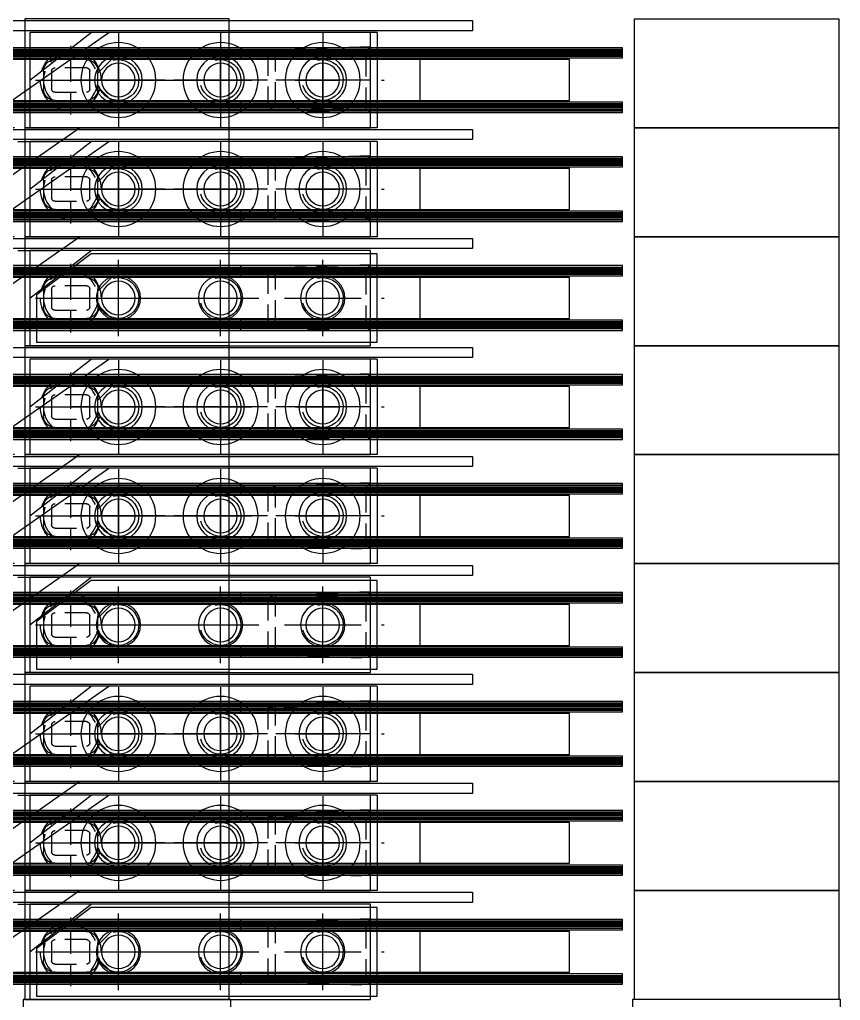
# Model space of a CAD drawing. Header units: millimetres. Extents: x 282 to 14566, y -4134 to 5341.
# Drawn here: x 3702.7 to 3823.2, y 986 to 1130 of the extents above; entities that cross this region are included whole.
import ezdxf

# ---------------------------------------------------------------- set-up
doc = ezdxf.new("R2010")
doc.units = ezdxf.units.MM
for name, pattern in [('CENTER', [50.8, 31.75, -6.35, 6.35, -6.35]), ('HIDDEN', [9.525, 6.35, -3.175]), ('HIDDEN2', [4.7625, 3.175, -1.5875])]:
    doc.linetypes.add(name, pattern=pattern)
doc.layers.add('CENTER', color=1, linetype='CENTER')
doc.layers.add('THIN', color=3, linetype='Continuous')

# ---------------------------------------------------------------- blocks, each defined once
blk = doc.blocks.new('A$C6A33477B')
at = {"color": 6}
for p, q in [((-8, 7), (31.42, 7)), ((-8, 7), (-8, -7)), ((54.27, -9), (31.42, 7)), ((-8, -7), (35.73, -7)), ((58.58, -23), (35.73, -7)), ((54.27, -9), (98, -9)), ((98, -9), (98, -23)), ((58.58, -23), (98, -23))]:
    blk.add_line(p, q, dxfattribs=at)
at = {"color": 1, "linetype": 'CENTER', "ltscale": 2}
for p, q in [((0, 6.88), (0, -6.88)), ((15, 6.88), (15, -6.88)), ((30, 6.88), (30, -6.88)), ((-6.88, 0), (6.88, 0)), ((8.12, 0), (21.88, 0)), ((23.12, 0), (36.88, 0)), ((60, -9.12), (60, -22.88)), ((75, -9.12), (75, -22.88)), ((90, -9.12), (90, -22.88)), ((53.12, -16), (66.88, -16)), ((68.12, -16), (81.88, -16)), ((83.12, -16), (96.88, -16))]:
    blk.add_line(p, q, dxfattribs=at)
at = {"color": 2, "linetype": 'HIDDEN'}
for p, q in [((35.73, -7), (51.42, -7)), ((54.27, -9), (38.58, -9))]:
    blk.add_line(p, q, dxfattribs=at)
at = {"color": 6}
for centre, radius in [((0, 0), 5.5), ((15, 0), 5.5), ((30, 0), 5.5), ((0, 0), 3.5), ((15, 0), 3.5), ((30, 0), 3.5), ((60, -16), 5.5), ((75, -16), 5.5), ((90, -16), 5.5), ((60, -16), 3.5), ((75, -16), 3.5), ((90, -16), 3.5)]:
    blk.add_circle(centre, radius, dxfattribs=at)
blk = doc.blocks.new('A$C406C0A8B')
at = {"color": 1}
for p, q in [((-12, 6.5), (38, 6.5)), ((-12, -0.48), (-12, 6.5)), ((38, 6.5), (38, -6.5)), ((-4.02, -6.5), (-12, -0.48)), ((38, -6.5), (-4.02, -6.5))]:
    blk.add_line(p, q, dxfattribs=at)
at = {"color": 1, "linetype": 'CENTER', "ltscale": 3}
for p, q in [((0, 5.62), (0, -5.62)), ((15, 5.62), (15, -5.62)), ((30, 5.62), (30, -5.62)), ((-5.62, 0), (5.62, 0)), ((9.38, 0), (20.62, 0)), ((24.38, 0), (35.62, 0))]:
    blk.add_line(p, q, dxfattribs=at)
at = {"color": 1}
for centre in [(0, 0), (15, 0), (30, 0)]:
    blk.add_circle(centre, 3.25, dxfattribs=at)
blk = doc.blocks.new('A$C429828F3')
at = {"color": 250}
for points in [[(-181.75, 208), (-151.75, 208), (-151.75, 224), (-181.75, 224), (-181.75, 208)], [(-62.25, 208), (-92.25, 208), (-92.25, 224), (-62.25, 224), (-62.25, 208)], [(-181.75, 192), (-151.75, 192), (-151.75, 208), (-181.75, 208), (-181.75, 192)], [(-62.25, 192), (-92.25, 192), (-92.25, 208), (-62.25, 208), (-62.25, 192)], [(-181.75, 176), (-151.75, 176), (-151.75, 192), (-181.75, 192), (-181.75, 176)], [(-62.25, 176), (-92.25, 176), (-92.25, 192), (-62.25, 192), (-62.25, 176)], [(-181.75, 160), (-151.75, 160), (-151.75, 176), (-181.75, 176), (-181.75, 160)], [(-62.25, 160), (-92.25, 160), (-92.25, 176), (-62.25, 176), (-62.25, 160)], [(-181.75, 144), (-151.75, 144), (-151.75, 160), (-181.75, 160), (-181.75, 144)], [(-62.25, 144), (-92.25, 144), (-92.25, 160), (-62.25, 160), (-62.25, 144)], [(-181.75, 128), (-151.75, 128), (-151.75, 144), (-181.75, 144), (-181.75, 128)], [(-62.25, 128), (-92.25, 128), (-92.25, 144), (-62.25, 144), (-62.25, 128)], [(-181.75, 112), (-151.75, 112), (-151.75, 128), (-181.75, 128), (-181.75, 112)], [(-62.25, 112), (-92.25, 112), (-92.25, 128), (-62.25, 128), (-62.25, 112)], [(-181.75, 96), (-151.75, 96), (-151.75, 112), (-181.75, 112), (-181.75, 96)], [(-62.25, 96), (-92.25, 96), (-92.25, 112), (-62.25, 112), (-62.25, 96)], [(-181.75, 80), (-151.75, 80), (-151.75, 96), (-181.75, 96), (-181.75, 80)], [(-62.25, 80), (-92.25, 80), (-92.25, 96), (-62.25, 96), (-62.25, 80)]]:
    blk.add_lwpolyline(points, dxfattribs=at)
blk.add_lwpolyline([(-182, 80), (-151.5, 80), (-151.5, 35, 0.414214), (-146.5, 30), (-97.5, 30, 0.414214), (-92.5, 35), (-92.5, 80), (-62, 80), (-62, 15, -0.414214), (-77, 0), (-167, 0, -0.414214), (-182, 15)], format="xyb", close=True, dxfattribs=at)
blk = doc.blocks.new('A$C45CF31D8')
at = {"color": 250}
for p, q in [((15, 191.75), (-119, 191.75)), ((-119, 191.75), (-119, 190.25)), ((-119, 190.25), (15, 190.25)), ((-104, 176), (-104, 190)), ((-104, 190), (-54, 190)), ((-54, 183), (-63, 190)), ((-54, 190), (-54, 176)), ((-141, 187.5, 0), (-141, 187.75, 0)), ((-141, 187.75, 0), (37, 187.75, 0)), ((-141, 187.25, 0), (-141, 187.5, 0)), ((-141, 187.5, 0), (37, 187.5, 0)), ((37, 187.5, 0), (-141, 187.5, 0)), ((37, 187.25, 0), (-141, 187.25, 0)), ((-141, 187, 0), (-141, 187.25, 0)), ((-141, 187.25, 0), (37, 187.25, 0)), ((-141, 186.75, 0), (-141, 187, 0)), ((-141, 187, 0), (37, 187, 0)), ((37, 187, 0), (-141, 187, 0)), ((-141, 186.5, 0), (-141, 186.75, 0)), ((-141, 186.75, 0), (37, 186.75, 0)), ((37, 186.75, 0), (-141, 186.75, 0)), ((-141, 186.25, 0), (-141, 186.5, 0)), ((-141, 186.5, 0), (37, 186.5, 0)), ((37, 186.5, 0), (-141, 186.5, 0)), ((37, 186.25, 0), (-141, 186.25, 0)), ((-111.25, 186), (-111.25, 180)), ((-141, 179.5, 0), (-141, 179.75, 0)), ((-141, 179.75, 0), (37, 179.75, 0)), ((-141, 179.25, 0), (-141, 179.5, 0)), ((-141, 179.5, 0), (37, 179.5, 0)), ((37, 179.5, 0), (-141, 179.5, 0)), ((37, 179.25, 0), (-141, 179.25, 0)), ((-141, 179, 0), (-141, 179.25, 0)), ((-141, 179.25, 0), (37, 179.25, 0)), ((-141, 178.75, 0), (-141, 179, 0)), ((-141, 179, 0), (37, 179, 0)), ((37, 179, 0), (-141, 179, 0)), ((37, 178.75, 0), (-141, 178.75, 0)), ((-141, 178.5, 0), (-141, 178.75, 0)), ((-141, 178.75, 0), (37, 178.75, 0)), ((-141, 178.25, 0), (-141, 178.5, 0)), ((-141, 178.5, 0), (37, 178.5, 0)), ((37, 178.5, 0), (-141, 178.5, 0)), ((37, 178.25, 0), (-141, 178.25, 0)), ((15, 175.75), (-119, 175.75)), ((-119, 175.75), (-119, 174.25)), ((-54, 176), (-104, 176)), ((-119, 174.25), (15, 174.25)), ((-104, 160), (-104, 174)), ((-104, 174), (-54, 174)), ((-54, 167), (-63, 174)), ((-54, 174), (-54, 160)), ((-141, 171.5, 0), (-141, 171.75, 0)), ((-141, 171.75, 0), (37, 171.75, 0)), ((-141, 171.25, 0), (-141, 171.5, 0)), ((-141, 171.5, 0), (37, 171.5, 0)), ((37, 171.5, 0), (-141, 171.5, 0)), ((37, 171.25, 0), (-141, 171.25, 0)), ((-141, 171, 0), (-141, 171.25, 0)), ((-141, 171.25, 0), (37, 171.25, 0)), ((-141, 170.75, 0), (-141, 171, 0)), ((-141, 171, 0), (37, 171, 0)), ((37, 171, 0), (-141, 171, 0)), ((-141, 170.5, 0), (-141, 170.75, 0)), ((-141, 170.75, 0), (37, 170.75, 0)), ((37, 170.75, 0), (-141, 170.75, 0)), ((-141, 170.25, 0), (-141, 170.5, 0)), ((-141, 170.5, 0), (37, 170.5, 0)), ((37, 170.5, 0), (-141, 170.5, 0)), ((37, 170.25, 0), (-141, 170.25, 0)), ((-111.25, 170), (-111.25, 164)), ((-141, 163.5, 0), (-141, 163.75, 0)), ((-141, 163.75, 0), (37, 163.75, 0)), ((-141, 163.25, 0), (-141, 163.5, 0)), ((-141, 163.5, 0), (37, 163.5, 0)), ((37, 163.5, 0), (-141, 163.5, 0)), ((37, 163.25, 0), (-141, 163.25, 0)), ((-141, 163, 0), (-141, 163.25, 0)), ((-141, 163.25, 0), (37, 163.25, 0)), ((-141, 162.75, 0), (-141, 163, 0)), ((-141, 163, 0), (37, 163, 0)), ((37, 163, 0), (-141, 163, 0)), ((37, 162.75, 0), (-141, 162.75, 0)), ((-141, 162.5, 0), (-141, 162.75, 0)), ((-141, 162.75, 0), (37, 162.75, 0)), ((-141, 162.25, 0), (-141, 162.5, 0)), ((-141, 162.5, 0), (37, 162.5, 0)), ((37, 162.5, 0), (-141, 162.5, 0)), ((37, 162.25, 0), (-141, 162.25, 0)), ((-54, 160), (-104, 160)), ((15, 159.75), (-119, 159.75)), ((-119, 159.75), (-119, 158.25)), ((-119, 158.25), (15, 158.25)), ((-104, 144), (-104, 158)), ((-104, 158), (-54, 158)), ((-54, 151), (-63, 158)), ((-54, 158), (-54, 144)), ((-141, 155.5, 0), (-141, 155.75, 0)), ((-141, 155.75, 0), (37, 155.75, 0)), ((-141, 155.25, 0), (-141, 155.5, 0)), ((-141, 155.5, 0), (37, 155.5, 0)), ((37, 155.5, 0), (-141, 155.5, 0)), ((37, 155.25, 0), (-141, 155.25, 0)), ((-141, 155, 0), (-141, 155.25, 0)), ((-141, 155.25, 0), (37, 155.25, 0)), ((-141, 154.75, 0), (-141, 155, 0)), ((-141, 155, 0), (37, 155, 0)), ((37, 155, 0), (-141, 155, 0)), ((-141, 154.5, 0), (-141, 154.75, 0)), ((-141, 154.75, 0), (37, 154.75, 0)), ((37, 154.75, 0), (-141, 154.75, 0)), ((-141, 154.25, 0), (-141, 154.5, 0)), ((-141, 154.5, 0), (37, 154.5, 0)), ((37, 154.5, 0), (-141, 154.5, 0)), ((37, 154.25, 0), (-141, 154.25, 0)), ((-111.25, 154), (-111.25, 148)), ((-141, 147.5, 0), (-141, 147.75, 0)), ((-141, 147.75, 0), (37, 147.75, 0)), ((-141, 147.25, 0), (-141, 147.5, 0)), ((-141, 147.5, 0), (37, 147.5, 0)), ((37, 147.5, 0), (-141, 147.5, 0)), ((37, 147.25, 0), (-141, 147.25, 0)), ((-141, 147, 0), (-141, 147.25, 0)), ((-141, 147.25, 0), (37, 147.25, 0)), ((-141, 146.75, 0), (-141, 147, 0)), ((-141, 147, 0), (37, 147, 0)), ((37, 147, 0), (-141, 147, 0)), ((37, 146.75, 0), (-141, 146.75, 0)), ((-141, 146.5, 0), (-141, 146.75, 0)), ((-141, 146.75, 0), (37, 146.75, 0)), ((-141, 146.25, 0), (-141, 146.5, 0)), ((-141, 146.5, 0), (37, 146.5, 0)), ((37, 146.5, 0), (-141, 146.5, 0)), ((37, 146.25, 0), (-141, 146.25, 0)), ((-54, 144), (-104, 144)), ((15, 143.75), (-119, 143.75)), ((-119, 143.75), (-119, 142.25)), ((-119, 142.25), (15, 142.25)), ((-104, 128), (-104, 142)), ((-104, 142), (-54, 142)), ((-54, 135), (-63, 142)), ((-54, 142), (-54, 128)), ((-141, 139.5, 0), (-141, 139.75, 0)), ((-141, 139.75, 0), (37, 139.75, 0)), ((-141, 139.25, 0), (-141, 139.5, 0)), ((-141, 139.5, 0), (37, 139.5, 0)), ((37, 139.5, 0), (-141, 139.5, 0)), ((37, 139.25, 0), (-141, 139.25, 0)), ((-141, 139, 0), (-141, 139.25, 0)), ((-141, 139.25, 0), (37, 139.25, 0)), ((-141, 138.75, 0), (-141, 139, 0)), ((-141, 139, 0), (37, 139, 0)), ((37, 139, 0), (-141, 139, 0)), ((-141, 138.5, 0), (-141, 138.75, 0)), ((-141, 138.75, 0), (37, 138.75, 0)), ((37, 138.75, 0), (-141, 138.75, 0)), ((-141, 138.25, 0), (-141, 138.5, 0)), ((-141, 138.5, 0), (37, 138.5, 0)), ((37, 138.5, 0), (-141, 138.5, 0)), ((37, 138.25, 0), (-141, 138.25, 0)), ((-111.25, 138), (-111.25, 132)), ((-141, 131.5, 0), (-141, 131.75, 0)), ((-141, 131.75, 0), (37, 131.75, 0)), ((-141, 131.25, 0), (-141, 131.5, 0)), ((-141, 131.5, 0), (37, 131.5, 0)), ((37, 131.5, 0), (-141, 131.5, 0)), ((37, 131.25, 0), (-141, 131.25, 0)), ((-141, 131, 0), (-141, 131.25, 0)), ((-141, 131.25, 0), (37, 131.25, 0)), ((-141, 130.75, 0), (-141, 131, 0)), ((-141, 131, 0), (37, 131, 0)), ((37, 131, 0), (-141, 131, 0)), ((37, 130.75, 0), (-141, 130.75, 0)), ((-141, 130.5, 0), (-141, 130.75, 0)), ((-141, 130.75, 0), (37, 130.75, 0)), ((-141, 130.25, 0), (-141, 130.5, 0)), ((-141, 130.5, 0), (37, 130.5, 0)), ((37, 130.5, 0), (-141, 130.5, 0)), ((37, 130.25, 0), (-141, 130.25, 0)), ((15, 127.75), (-119, 127.75)), ((-119, 127.75), (-119, 126.25)), ((-54, 128), (-104, 128)), ((-119, 126.25), (15, 126.25)), ((-104, 112), (-104, 126)), ((-104, 126), (-54, 126)), ((-54, 119), (-63, 126)), ((-54, 126), (-54, 112)), ((-141, 123.5, 0), (-141, 123.75, 0)), ((-141, 123.75, 0), (37, 123.75, 0)), ((-141, 123.25, 0), (-141, 123.5, 0)), ((-141, 123.5, 0), (37, 123.5, 0)), ((37, 123.5, 0), (-141, 123.5, 0)), ((37, 123.25, 0), (-141, 123.25, 0)), ((-141, 123, 0), (-141, 123.25, 0)), ((-141, 123.25, 0), (37, 123.25, 0)), ((-141, 122.75, 0), (-141, 123, 0)), ((-141, 123, 0), (37, 123, 0)), ((37, 123, 0), (-141, 123, 0)), ((-141, 122.5, 0), (-141, 122.75, 0)), ((-141, 122.75, 0), (37, 122.75, 0)), ((37, 122.75, 0), (-141, 122.75, 0)), ((-141, 122.25, 0), (-141, 122.5, 0)), ((-141, 122.5, 0), (37, 122.5, 0)), ((37, 122.5, 0), (-141, 122.5, 0)), ((37, 122.25, 0), (-141, 122.25, 0)), ((-111.25, 122), (-111.25, 116)), ((-141, 115.5, 0), (-141, 115.75, 0)), ((-141, 115.75, 0), (37, 115.75, 0)), ((-141, 115.25, 0), (-141, 115.5, 0)), ((-141, 115.5, 0), (37, 115.5, 0)), ((37, 115.5, 0), (-141, 115.5, 0)), ((37, 115.25, 0), (-141, 115.25, 0)), ((-141, 115, 0), (-141, 115.25, 0)), ((-141, 115.25, 0), (37, 115.25, 0)), ((-141, 114.75, 0), (-141, 115, 0)), ((-141, 115, 0), (37, 115, 0)), ((37, 115, 0), (-141, 115, 0)), ((37, 114.75, 0), (-141, 114.75, 0)), ((-141, 114.5, 0), (-141, 114.75, 0)), ((-141, 114.75, 0), (37, 114.75, 0)), ((-141, 114.25, 0), (-141, 114.5, 0)), ((-141, 114.5, 0), (37, 114.5, 0)), ((37, 114.5, 0), (-141, 114.5, 0)), ((37, 114.25, 0), (-141, 114.25, 0)), ((15, 111.75), (-119, 111.75)), ((-119, 111.75), (-119, 110.25)), ((-54, 112), (-104, 112)), ((-119, 110.25), (15, 110.25)), ((-104, 96), (-104, 110)), ((-104, 110), (-54, 110)), ((-54, 103), (-63, 110)), ((-54, 110), (-54, 96)), ((-141, 107.5, 0), (-141, 107.75, 0)), ((-141, 107.75, 0), (37, 107.75, 0)), ((-141, 107.25, 0), (-141, 107.5, 0)), ((-141, 107.5, 0), (37, 107.5, 0)), ((37, 107.5, 0), (-141, 107.5, 0)), ((37, 107.25, 0), (-141, 107.25, 0)), ((-141, 107, 0), (-141, 107.25, 0)), ((-141, 107.25, 0), (37, 107.25, 0)), ((-141, 106.75, 0), (-141, 107, 0)), ((-141, 107, 0), (37, 107, 0)), ((37, 107, 0), (-141, 107, 0)), ((-141, 106.5, 0), (-141, 106.75, 0)), ((-141, 106.75, 0), (37, 106.75, 0)), ((37, 106.75, 0), (-141, 106.75, 0)), ((-141, 106.25, 0), (-141, 106.5, 0)), ((-141, 106.5, 0), (37, 106.5, 0)), ((37, 106.5, 0), (-141, 106.5, 0)), ((37, 106.25, 0), (-141, 106.25, 0)), ((-111.25, 106), (-111.25, 100)), ((-141, 99.5, 0), (-141, 99.75, 0)), ((-141, 99.75, 0), (37, 99.75, 0)), ((-141, 99.25, 0), (-141, 99.5, 0)), ((-141, 99.5, 0), (37, 99.5, 0)), ((37, 99.5, 0), (-141, 99.5, 0)), ((37, 99.25, 0), (-141, 99.25, 0)), ((-141, 99, 0), (-141, 99.25, 0)), ((-141, 99.25, 0), (37, 99.25, 0)), ((-141, 98.75, 0), (-141, 99, 0)), ((-141, 99, 0), (37, 99, 0)), ((37, 99, 0), (-141, 99, 0)), ((37, 98.75, 0), (-141, 98.75, 0)), ((-141, 98.5, 0), (-141, 98.75, 0)), ((-141, 98.75, 0), (37, 98.75, 0)), ((-141, 98.25, 0), (-141, 98.5, 0)), ((-141, 98.5, 0), (37, 98.5, 0)), ((37, 98.5, 0), (-141, 98.5, 0)), ((37, 98.25, 0), (-141, 98.25, 0)), ((15, 95.75), (-119, 95.75)), ((-119, 95.75), (-119, 94.25)), ((-54, 96), (-104, 96)), ((-119, 94.25), (15, 94.25)), ((-104, 80), (-104, 94)), ((-104, 94), (-54, 94)), ((-54, 87), (-63, 94)), ((-54, 94), (-54, 80)), ((-141, 91.5, 0), (-141, 91.75, 0)), ((-141, 91.75, 0), (37, 91.75, 0)), ((-141, 91.25, 0), (-141, 91.5, 0)), ((-141, 91.5, 0), (37, 91.5, 0)), ((37, 91.5, 0), (-141, 91.5, 0)), ((37, 91.25, 0), (-141, 91.25, 0)), ((-141, 91, 0), (-141, 91.25, 0)), ((-141, 91.25, 0), (37, 91.25, 0)), ((-141, 90.75, 0), (-141, 91, 0)), ((-141, 91, 0), (37, 91, 0)), ((37, 91, 0), (-141, 91, 0)), ((-141, 90.5, 0), (-141, 90.75, 0)), ((-141, 90.75, 0), (37, 90.75, 0)), ((37, 90.75, 0), (-141, 90.75, 0)), ((-141, 90.25, 0), (-141, 90.5, 0)), ((-141, 90.5, 0), (37, 90.5, 0)), ((37, 90.5, 0), (-141, 90.5, 0)), ((37, 90.25, 0), (-141, 90.25, 0)), ((-111.25, 90), (-111.25, 84)), ((-141, 83.5, 0), (-141, 83.75, 0)), ((-141, 83.75, 0), (37, 83.75, 0)), ((-141, 83.25, 0), (-141, 83.5, 0)), ((-141, 83.5, 0), (37, 83.5, 0)), ((37, 83.5, 0), (-141, 83.5, 0)), ((37, 83.25, 0), (-141, 83.25, 0)), ((-141, 83, 0), (-141, 83.25, 0)), ((-141, 83.25, 0), (37, 83.25, 0)), ((-141, 82.75, 0), (-141, 83, 0)), ((-141, 83, 0), (37, 83, 0)), ((37, 83, 0), (-141, 83, 0)), ((37, 82.75, 0), (-141, 82.75, 0)), ((-141, 82.5, 0), (-141, 82.75, 0)), ((-141, 82.75, 0), (37, 82.75, 0)), ((-141, 82.25, 0), (-141, 82.5, 0)), ((-141, 82.5, 0), (37, 82.5, 0)), ((37, 82.5, 0), (-141, 82.5, 0)), ((37, 82.25, 0), (-141, 82.25, 0)), ((15, 79.75), (-119, 79.75)), ((-119, 79.75), (-119, 78.25)), ((-54, 80), (-104, 80)), ((-119, 78.25), (15, 78.25)), ((-104, 64), (-104, 78)), ((-104, 78), (-54, 78)), ((-54, 71), (-63, 78)), ((-54, 78), (-54, 64)), ((-141, 75.5, 0), (-141, 75.75, 0)), ((-141, 75.75, 0), (37, 75.75, 0)), ((-141, 75.25, 0), (-141, 75.5, 0)), ((-141, 75.5, 0), (37, 75.5, 0)), ((37, 75.5, 0), (-141, 75.5, 0)), ((37, 75.25, 0), (-141, 75.25, 0)), ((-141, 75, 0), (-141, 75.25, 0)), ((-141, 75.25, 0), (37, 75.25, 0)), ((-141, 74.75, 0), (-141, 75, 0)), ((-141, 75, 0), (37, 75, 0)), ((37, 75, 0), (-141, 75, 0)), ((-141, 74.5, 0), (-141, 74.75, 0)), ((-141, 74.75, 0), (37, 74.75, 0)), ((37, 74.75, 0), (-141, 74.75, 0)), ((-141, 74.25, 0), (-141, 74.5, 0)), ((-141, 74.5, 0), (37, 74.5, 0)), ((37, 74.5, 0), (-141, 74.5, 0)), ((37, 74.25, 0), (-141, 74.25, 0)), ((-111.25, 74), (-111.25, 68)), ((-141, 67.5, 0), (-141, 67.75, 0)), ((-141, 67.75, 0), (37, 67.75, 0)), ((-141, 67.25, 0), (-141, 67.5, 0)), ((-141, 67.5, 0), (37, 67.5, 0)), ((37, 67.5, 0), (-141, 67.5, 0)), ((37, 67.25, 0), (-141, 67.25, 0)), ((-141, 67, 0), (-141, 67.25, 0)), ((-141, 67.25, 0), (37, 67.25, 0)), ((-141, 66.75, 0), (-141, 67, 0)), ((-141, 67, 0), (37, 67, 0)), ((37, 67, 0), (-141, 67, 0)), ((37, 66.75, 0), (-141, 66.75, 0)), ((-141, 66.5, 0), (-141, 66.75, 0)), ((-141, 66.75, 0), (37, 66.75, 0)), ((-141, 66.25, 0), (-141, 66.5, 0)), ((-141, 66.5, 0), (37, 66.5, 0)), ((37, 66.5, 0), (-141, 66.5, 0)), ((37, 66.25, 0), (-141, 66.25, 0)), ((15, 63.75), (-119, 63.75)), ((-119, 63.75), (-119, 62.25)), ((-54, 64), (-104, 64)), ((-119, 62.25), (15, 62.25)), ((-104, 48), (-104, 62)), ((-104, 62), (-54, 62)), ((-54, 55), (-63, 62)), ((-54, 62), (-54, 48)), ((-141, 59.5, 0), (-141, 59.75, 0)), ((-141, 59.75, 0), (37, 59.75, 0)), ((-141, 59.25, 0), (-141, 59.5, 0)), ((-141, 59.5, 0), (37, 59.5, 0)), ((37, 59.5, 0), (-141, 59.5, 0)), ((37, 59.25, 0), (-141, 59.25, 0)), ((-141, 59, 0), (-141, 59.25, 0)), ((-141, 59.25, 0), (37, 59.25, 0)), ((-141, 58.75, 0), (-141, 59, 0)), ((-141, 59, 0), (37, 59, 0)), ((37, 59, 0), (-141, 59, 0)), ((-141, 58.5, 0), (-141, 58.75, 0)), ((-141, 58.75, 0), (37, 58.75, 0)), ((37, 58.75, 0), (-141, 58.75, 0)), ((-141, 58.25, 0), (-141, 58.5, 0)), ((-141, 58.5, 0), (37, 58.5, 0)), ((37, 58.5, 0), (-141, 58.5, 0)), ((37, 58.25, 0), (-141, 58.25, 0)), ((-111.25, 58), (-111.25, 52)), ((-141, 51.5, 0), (-141, 51.75, 0)), ((-141, 51.75, 0), (37, 51.75, 0)), ((-141, 51.25, 0), (-141, 51.5, 0)), ((-141, 51.5, 0), (37, 51.5, 0)), ((37, 51.5, 0), (-141, 51.5, 0)), ((37, 51.25, 0), (-141, 51.25, 0)), ((-141, 51, 0), (-141, 51.25, 0)), ((-141, 51.25, 0), (37, 51.25, 0)), ((-141, 50.75, 0), (-141, 51, 0)), ((-141, 51, 0), (37, 51, 0)), ((37, 51, 0), (-141, 51, 0)), ((37, 50.75, 0), (-141, 50.75, 0)), ((-141, 50.5, 0), (-141, 50.75, 0)), ((-141, 50.75, 0), (37, 50.75, 0)), ((-141, 50.25, 0), (-141, 50.5, 0)), ((-141, 50.5, 0), (37, 50.5, 0)), ((37, 50.5, 0), (-141, 50.5, 0)), ((37, 50.25, 0), (-141, 50.25, 0)), ((-54, 48), (-104, 48))]:
    blk.add_line(p, q, dxfattribs=at)
at = {"color": 250, "linetype": 'HIDDEN2'}
for p, q in [((-103.4, 187.26), (-104, 187.86)), ((-104, 187.86), (-90, 187.43)), ((-104, 187.28), (-88.94, 186.81)), ((-103.4, 178.74), (-103.4, 187.26)), ((-90, 187.43), (-88.94, 186.81)), ((-90, 187.43), (-90, 178.57)), ((-85, 187.5), (-85, 187.75)), ((-85, 187.25), (-85, 187.5)), ((-85, 187), (-85, 187.25)), ((-60, 177.96), (-60, 188.04)), ((-104, 187), (-60.28, 187)), ((-88.94, 186.81), (-88.94, 179.19)), ((-85, 186.75), (-85, 187)), ((-85, 186.5), (-85, 186.75)), ((-85, 186.25), (-85, 186.5)), ((-62.3, 186), (-57.7, 186)), ((-62.3, 184.8), (-57.7, 184.8)), ((-54.96, 183), (-65.04, 183)), ((-64, 181.7), (-64, 184.3)), ((-62.8, 181.7), (-62.8, 184.3)), ((-57.2, 184.3), (-57.2, 181.7)), ((-56, 184.3), (-56, 181.7)), ((-57.7, 181.2), (-62.3, 181.2)), ((-57.7, 180), (-62.3, 180)), ((-88.94, 179.19), (-104, 178.72)), ((-104, 179), (-60, 179)), ((-104, 178.14), (-103.4, 178.74)), ((-90, 178.57), (-104, 178.14)), ((-88.94, 179.19), (-90, 178.57)), ((-85, 179.5), (-85, 179.75)), ((-85, 179.25), (-85, 179.5)), ((-85, 179), (-85, 179.25)), ((-85, 178.75), (-85, 179)), ((-85, 178.5), (-85, 178.75)), ((-85, 178.25), (-85, 178.5)), ((-103.4, 171.26), (-104, 171.86)), ((-104, 171.86), (-90, 171.43)), ((-90, 171.43), (-88.94, 170.81)), ((-90, 171.43), (-90, 162.57)), ((-85, 171.5), (-85, 171.75)), ((-85, 171.25), (-85, 171.5)), ((-60, 161.96), (-60, 172.04)), ((-104, 171.28), (-88.94, 170.81)), ((-104, 171), (-60.28, 171)), ((-103.4, 162.74), (-103.4, 171.26)), ((-88.94, 170.81), (-88.94, 163.19)), ((-85, 171), (-85, 171.25)), ((-85, 170.75), (-85, 171)), ((-85, 170.5), (-85, 170.75)), ((-85, 170.25), (-85, 170.5)), ((-62.3, 170), (-57.7, 170)), ((-62.3, 168.8), (-57.7, 168.8)), ((-64, 165.7), (-64, 168.3)), ((-62.8, 165.7), (-62.8, 168.3)), ((-57.2, 168.3), (-57.2, 165.7)), ((-56, 168.3), (-56, 165.7)), ((-54.96, 167), (-65.04, 167)), ((-57.7, 165.2), (-62.3, 165.2)), ((-88.94, 163.19), (-104, 162.72)), ((-104, 163), (-60, 163)), ((-104, 162.14), (-103.4, 162.74)), ((-88.94, 163.19), (-90, 162.57)), ((-85, 163.5), (-85, 163.75)), ((-85, 163.25), (-85, 163.5)), ((-85, 163), (-85, 163.25)), ((-85, 162.75), (-85, 163)), ((-85, 162.5), (-85, 162.75)), ((-57.7, 164), (-62.3, 164)), ((-90, 162.57), (-104, 162.14)), ((-85, 162.25), (-85, 162.5)), ((-103.4, 155.26), (-104, 155.86)), ((-104, 155.86), (-90, 155.43)), ((-85, 155.5), (-85, 155.75)), ((-60, 145.96), (-60, 156.04)), ((-104, 155.28), (-88.94, 154.81)), ((-104, 155), (-60.28, 155)), ((-103.4, 146.74), (-103.4, 155.26)), ((-90, 155.43), (-88.94, 154.81)), ((-90, 155.43), (-90, 146.57)), ((-88.94, 154.81), (-88.94, 147.19)), ((-85, 155.25), (-85, 155.5)), ((-85, 155), (-85, 155.25)), ((-85, 154.75), (-85, 155)), ((-85, 154.5), (-85, 154.75)), ((-85, 154.25), (-85, 154.5)), ((-62.3, 154), (-57.7, 154)), ((-62.3, 152.8), (-57.7, 152.8)), ((-64, 149.7), (-64, 152.3)), ((-62.8, 149.7), (-62.8, 152.3)), ((-57.2, 152.3), (-57.2, 149.7)), ((-56, 152.3), (-56, 149.7)), ((-54.96, 151), (-65.04, 151)), ((-57.7, 149.2), (-62.3, 149.2)), ((-88.94, 147.19), (-104, 146.72)), ((-104, 147), (-60, 147)), ((-88.94, 147.19), (-90, 146.57)), ((-85, 147.5), (-85, 147.75)), ((-85, 147.25), (-85, 147.5)), ((-85, 147), (-85, 147.25)), ((-85, 146.75), (-85, 147)), ((-57.7, 148), (-62.3, 148)), ((-104, 146.14), (-103.4, 146.74)), ((-90, 146.57), (-104, 146.14)), ((-85, 146.5), (-85, 146.75)), ((-85, 146.25), (-85, 146.5)), ((-103.4, 139.26), (-104, 139.86)), ((-104, 139.86), (-90, 139.43)), ((-85, 139.5), (-85, 139.75)), ((-60, 129.96), (-60, 140.04)), ((-104, 139.28), (-88.94, 138.81)), ((-104, 139), (-60.28, 139)), ((-103.4, 130.74), (-103.4, 139.26)), ((-90, 139.43), (-88.94, 138.81)), ((-90, 139.43), (-90, 130.57)), ((-88.94, 138.81), (-88.94, 131.19)), ((-85, 139.25), (-85, 139.5)), ((-85, 139), (-85, 139.25)), ((-85, 138.75), (-85, 139)), ((-85, 138.5), (-85, 138.75)), ((-85, 138.25), (-85, 138.5)), ((-62.3, 138), (-57.7, 138)), ((-64, 133.7), (-64, 136.3)), ((-62.8, 133.7), (-62.8, 136.3)), ((-62.3, 136.8), (-57.7, 136.8)), ((-57.2, 136.3), (-57.2, 133.7)), ((-56, 136.3), (-56, 133.7)), ((-54.96, 135), (-65.04, 135)), ((-57.7, 133.2), (-62.3, 133.2)), ((-88.94, 131.19), (-104, 130.72)), ((-88.94, 131.19), (-90, 130.57)), ((-85, 131.5), (-85, 131.75)), ((-85, 131.25), (-85, 131.5)), ((-85, 131), (-85, 131.25)), ((-57.7, 132), (-62.3, 132)), ((-104, 131), (-60, 131)), ((-104, 130.14), (-103.4, 130.74)), ((-90, 130.57), (-104, 130.14)), ((-85, 130.75), (-85, 131)), ((-85, 130.5), (-85, 130.75)), ((-85, 130.25), (-85, 130.5)), ((-103.4, 123.26), (-104, 123.86)), ((-104, 123.86), (-90, 123.43)), ((-60, 113.96), (-60, 124.04)), ((-104, 123.28), (-88.94, 122.81)), ((-104, 123), (-60.28, 123)), ((-103.4, 114.74), (-103.4, 123.26)), ((-90, 123.43), (-88.94, 122.81)), ((-90, 123.43), (-90, 114.57)), ((-88.94, 122.81), (-88.94, 115.19)), ((-85, 123.5), (-85, 123.75)), ((-85, 123.25), (-85, 123.5)), ((-85, 123), (-85, 123.25)), ((-85, 122.75), (-85, 123)), ((-85, 122.5), (-85, 122.75)), ((-85, 122.25), (-85, 122.5)), ((-62.3, 122), (-57.7, 122)), ((-64, 117.7), (-64, 120.3)), ((-62.8, 117.7), (-62.8, 120.3)), ((-62.3, 120.8), (-57.7, 120.8)), ((-57.2, 120.3), (-57.2, 117.7)), ((-56, 120.3), (-56, 117.7)), ((-54.96, 119), (-65.04, 119)), ((-57.7, 117.2), (-62.3, 117.2)), ((-85, 115.5), (-85, 115.75)), ((-85, 115.25), (-85, 115.5)), ((-85, 115), (-85, 115.25)), ((-57.7, 116), (-62.3, 116)), ((-88.94, 115.19), (-104, 114.72)), ((-104, 115), (-60, 115)), ((-104, 114.14), (-103.4, 114.74)), ((-90, 114.57), (-104, 114.14)), ((-88.94, 115.19), (-90, 114.57)), ((-85, 114.75), (-85, 115)), ((-85, 114.5), (-85, 114.75)), ((-85, 114.25), (-85, 114.5)), ((-60, 97.96), (-60, 108.04)), ((-103.4, 107.26), (-104, 107.86)), ((-104, 107.86), (-90, 107.43)), ((-104, 107.28), (-88.94, 106.81)), ((-104, 107), (-60.28, 107)), ((-103.4, 98.74), (-103.4, 107.26)), ((-90, 107.43), (-88.94, 106.81)), ((-90, 107.43), (-90, 98.57)), ((-88.94, 106.81), (-88.94, 99.19)), ((-85, 107.5), (-85, 107.75)), ((-85, 107.25), (-85, 107.5)), ((-85, 107), (-85, 107.25)), ((-85, 106.75), (-85, 107)), ((-85, 106.5), (-85, 106.75)), ((-85, 106.25), (-85, 106.5)), ((-62.3, 106), (-57.7, 106)), ((-64, 101.7), (-64, 104.3)), ((-62.8, 101.7), (-62.8, 104.3)), ((-62.3, 104.8), (-57.7, 104.8)), ((-57.2, 104.3), (-57.2, 101.7)), ((-56, 104.3), (-56, 101.7)), ((-54.96, 103), (-65.04, 103)), ((-57.7, 101.2), (-62.3, 101.2)), ((-85, 99.5), (-85, 99.75)), ((-85, 99.25), (-85, 99.5)), ((-57.7, 100), (-62.3, 100)), ((-88.94, 99.19), (-104, 98.72)), ((-104, 99), (-60, 99)), ((-104, 98.14), (-103.4, 98.74)), ((-90, 98.57), (-104, 98.14)), ((-88.94, 99.19), (-90, 98.57)), ((-85, 99), (-85, 99.25)), ((-85, 98.75), (-85, 99)), ((-85, 98.5), (-85, 98.75)), ((-85, 98.25), (-85, 98.5)), ((-103.4, 91.26), (-104, 91.86)), ((-104, 91.86), (-90, 91.43)), ((-104, 91.28), (-88.94, 90.81)), ((-104, 91), (-60.28, 91)), ((-103.4, 82.74), (-103.4, 91.26)), ((-90, 91.43), (-88.94, 90.81)), ((-90, 91.43), (-90, 82.57)), ((-88.94, 90.81), (-88.94, 83.19)), ((-85, 91.5), (-85, 91.75)), ((-85, 91.25), (-85, 91.5)), ((-85, 91), (-85, 91.25)), ((-85, 90.75), (-85, 91)), ((-85, 90.5), (-85, 90.75)), ((-60, 81.96), (-60, 92.04)), ((-85, 90.25), (-85, 90.5)), ((-62.3, 90), (-57.7, 90)), ((-64, 85.7), (-64, 88.3)), ((-62.8, 85.7), (-62.8, 88.3)), ((-62.3, 88.8), (-57.7, 88.8)), ((-57.2, 88.3), (-57.2, 85.7)), ((-56, 88.3), (-56, 85.7)), ((-54.96, 87), (-65.04, 87)), ((-57.7, 85.2), (-62.3, 85.2)), ((-85, 83.5), (-85, 83.75)), ((-57.7, 84), (-62.3, 84)), ((-88.94, 83.19), (-104, 82.72)), ((-104, 83), (-60, 83)), ((-104, 82.14), (-103.4, 82.74)), ((-90, 82.57), (-104, 82.14)), ((-88.94, 83.19), (-90, 82.57)), ((-85, 83.25), (-85, 83.5)), ((-85, 83), (-85, 83.25)), ((-85, 82.75), (-85, 83)), ((-85, 82.5), (-85, 82.75)), ((-85, 82.25), (-85, 82.5)), ((-103.4, 75.26), (-104, 75.86)), ((-104, 75.86), (-90, 75.43)), ((-104, 75.28), (-88.94, 74.81)), ((-104, 75), (-60.28, 75)), ((-103.4, 66.74), (-103.4, 75.26)), ((-90, 75.43), (-88.94, 74.81)), ((-90, 75.43), (-90, 66.57)), ((-85, 75.5), (-85, 75.75)), ((-85, 75.25), (-85, 75.5)), ((-85, 75), (-85, 75.25)), ((-85, 74.75), (-85, 75)), ((-60, 65.96), (-60, 76.04)), ((-88.94, 74.81), (-88.94, 67.19)), ((-85, 74.5), (-85, 74.75)), ((-85, 74.25), (-85, 74.5)), ((-62.3, 74), (-57.7, 74)), ((-64, 69.7), (-64, 72.3)), ((-62.8, 69.7), (-62.8, 72.3)), ((-62.3, 72.8), (-57.7, 72.8)), ((-57.2, 72.3), (-57.2, 69.7)), ((-56, 72.3), (-56, 69.7)), ((-54.96, 71), (-65.04, 71)), ((-57.7, 69.2), (-62.3, 69.2)), ((-85, 67.5), (-85, 67.75)), ((-57.7, 68), (-62.3, 68)), ((-88.94, 67.19), (-104, 66.72)), ((-104, 67), (-60, 67)), ((-104, 66.14), (-103.4, 66.74)), ((-90, 66.57), (-104, 66.14)), ((-88.94, 67.19), (-90, 66.57)), ((-85, 67.25), (-85, 67.5)), ((-85, 67), (-85, 67.25)), ((-85, 66.75), (-85, 67)), ((-85, 66.5), (-85, 66.75)), ((-85, 66.25), (-85, 66.5)), ((-103.4, 59.26), (-104, 59.86)), ((-104, 59.86), (-90, 59.43)), ((-104, 59.28), (-88.94, 58.81)), ((-103.4, 50.74), (-103.4, 59.26)), ((-90, 59.43), (-88.94, 58.81)), ((-90, 59.43), (-90, 50.57)), ((-85, 59.5), (-85, 59.75)), ((-85, 59.25), (-85, 59.5)), ((-85, 59), (-85, 59.25)), ((-60, 49.96), (-60, 60.04)), ((-104, 59), (-60.28, 59)), ((-88.94, 58.81), (-88.94, 51.19)), ((-85, 58.75), (-85, 59)), ((-85, 58.5), (-85, 58.75)), ((-85, 58.25), (-85, 58.5)), ((-62.3, 58), (-57.7, 58)), ((-64, 53.7), (-64, 56.3)), ((-62.8, 53.7), (-62.8, 56.3)), ((-62.3, 56.8), (-57.7, 56.8)), ((-57.2, 56.3), (-57.2, 53.7)), ((-56, 56.3), (-56, 53.7)), ((-54.96, 55), (-65.04, 55)), ((-57.7, 53.2), (-62.3, 53.2)), ((-57.7, 52), (-62.3, 52)), ((-88.94, 51.19), (-104, 50.72)), ((-104, 51), (-60, 51)), ((-104, 50.14), (-103.4, 50.74)), ((-90, 50.57), (-104, 50.14)), ((-88.94, 51.19), (-90, 50.57)), ((-85, 51.5), (-85, 51.75)), ((-85, 51.25), (-85, 51.5)), ((-85, 51), (-85, 51.25)), ((-85, 50.75), (-85, 51)), ((-85, 50.5), (-85, 50.75)), ((-85, 50.25), (-85, 50.5))]:
    blk.add_line(p, q, dxfattribs=at)
at = {"color": 250, "elevation": 0}
for points in [[(-133.25, 180), (-133.25, 186), (29.25, 186), (29.25, 180)], [(-133.25, 164), (-133.25, 170), (29.25, 170), (29.25, 164)], [(-133.25, 148), (-133.25, 154), (29.25, 154), (29.25, 148)], [(-133.25, 132), (-133.25, 138), (29.25, 138), (29.25, 132)], [(-133.25, 116), (-133.25, 122), (29.25, 122), (29.25, 116)], [(-133.25, 100), (-133.25, 106), (29.25, 106), (29.25, 100)], [(-133.25, 84), (-133.25, 90), (29.25, 90), (29.25, 84)], [(-133.25, 68), (-133.25, 74), (29.25, 74), (29.25, 68)], [(-133.25, 52), (-133.25, 58), (29.25, 58), (29.25, 52)]]:
    blk.add_lwpolyline(points, close=True, dxfattribs=at)
at = {"color": 250, "linetype": 'HIDDEN2'}
for points in [[(-66, 180), (-64, 182), (-64, 184), (-66, 186)], [(-66, 164), (-64, 166), (-64, 168), (-66, 170)], [(-66, 148), (-64, 150), (-64, 152), (-66, 154)], [(-66, 132), (-64, 134), (-64, 136), (-66, 138)], [(-66, 116), (-64, 118), (-64, 120), (-66, 122)], [(-66, 100), (-64, 102), (-64, 104), (-66, 106)], [(-66, 84), (-64, 86), (-64, 88), (-66, 90)], [(-66, 68), (-64, 70), (-64, 72), (-66, 74)], [(-66, 52), (-64, 54), (-64, 56), (-66, 58)]]:
    blk.add_lwpolyline(points, dxfattribs=at)
for centre, radius in [((-60, 183), 4.5), ((-60, 183), 4), ((-60, 167), 4.5), ((-60, 167), 4), ((-60, 151), 4.5), ((-60, 151), 4), ((-60, 135), 4.5), ((-60, 135), 4), ((-60, 119), 4.5), ((-60, 119), 4), ((-60, 103), 4.5), ((-60, 103), 4), ((-60, 87), 4.5), ((-60, 87), 4), ((-60, 71), 4.5), ((-60, 71), 4), ((-60, 55), 4.5), ((-60, 55), 4)]:
    blk.add_circle(centre, radius, dxfattribs=at)
at = {"color": 250}
for centre in [(-97, 183), (-82, 183), (-67, 183), (-97, 167), (-82, 167), (-67, 167), (-97, 151), (-82, 151), (-67, 151), (-97, 135), (-82, 135), (-67, 135), (-97, 119), (-82, 119), (-67, 119), (-97, 103), (-82, 103), (-67, 103), (-97, 87), (-82, 87), (-67, 87), (-97, 71), (-82, 71), (-67, 71), (-97, 55), (-82, 55), (-67, 55)]:
    blk.add_circle(centre, 2.46, dxfattribs=at)
at = {"color": 250, "linetype": 'HIDDEN2'}
for centre, radius, start, end in [((-62.3, 184.3), 1.7, 90, 180), ((-57.7, 184.3), 1.7, 360, 90), ((-62.3, 184.3), 0.5, 90, 180), ((-57.7, 184.3), 0.5, 360, 90), ((-62.3, 181.7), 1.7, 180, 270), ((-62.3, 181.7), 0.5, 180, 270), ((-57.7, 181.7), 0.5, 270, 0), ((-57.7, 181.7), 1.7, 270, 0), ((-62.3, 168.3), 1.7, 90, 180), ((-57.7, 168.3), 1.7, 360, 90), ((-62.3, 168.3), 0.5, 90, 180), ((-57.7, 168.3), 0.5, 360, 90), ((-62.3, 165.7), 1.7, 180, 270), ((-62.3, 165.7), 0.5, 180, 270), ((-57.7, 165.7), 0.5, 270, 0), ((-57.7, 165.7), 1.7, 270, 0), ((-62.3, 152.3), 1.7, 90, 180), ((-62.3, 152.3), 0.5, 90, 180), ((-57.7, 152.3), 1.7, 360, 90), ((-57.7, 152.3), 0.5, 360, 90), ((-62.3, 149.7), 1.7, 180, 270), ((-62.3, 149.7), 0.5, 180, 270), ((-57.7, 149.7), 0.5, 270, 0), ((-57.7, 149.7), 1.7, 270, 0), ((-62.3, 136.3), 1.7, 90, 180), ((-57.7, 136.3), 1.7, 360, 90), ((-62.3, 136.3), 0.5, 90, 180), ((-57.7, 136.3), 0.5, 360, 90), ((-62.3, 133.7), 1.7, 180, 270), ((-62.3, 133.7), 0.5, 180, 270), ((-57.7, 133.7), 0.5, 270, 0), ((-57.7, 133.7), 1.7, 270, 0), ((-62.3, 120.3), 1.7, 90, 180), ((-57.7, 120.3), 1.7, 360, 90), ((-62.3, 120.3), 0.5, 90, 180), ((-57.7, 120.3), 0.5, 360, 90), ((-62.3, 117.7), 1.7, 180, 270), ((-62.3, 117.7), 0.5, 180, 270), ((-57.7, 117.7), 0.5, 270, 0), ((-57.7, 117.7), 1.7, 270, 0), ((-62.3, 104.3), 1.7, 90, 180), ((-57.7, 104.3), 1.7, 360, 90), ((-62.3, 104.3), 0.5, 90, 180), ((-57.7, 104.3), 0.5, 360, 90), ((-62.3, 101.7), 1.7, 180, 270), ((-62.3, 101.7), 0.5, 180, 270), ((-57.7, 101.7), 0.5, 270, 0), ((-57.7, 101.7), 1.7, 270, 0), ((-62.3, 88.3), 1.7, 90, 180), ((-57.7, 88.3), 1.7, 360, 90), ((-62.3, 88.3), 0.5, 90, 180), ((-57.7, 88.3), 0.5, 360, 90), ((-62.3, 85.7), 1.7, 180, 270), ((-62.3, 85.7), 0.5, 180, 270), ((-57.7, 85.7), 0.5, 270, 0), ((-57.7, 85.7), 1.7, 270, 0), ((-62.3, 72.3), 1.7, 90, 180), ((-57.7, 72.3), 1.7, 360, 90), ((-62.3, 72.3), 0.5, 90, 180), ((-57.7, 72.3), 0.5, 360, 90), ((-62.3, 69.7), 1.7, 180, 270), ((-62.3, 69.7), 0.5, 180, 270), ((-57.7, 69.7), 0.5, 270, 0), ((-57.7, 69.7), 1.7, 270, 0), ((-62.3, 56.3), 1.7, 90, 180), ((-57.7, 56.3), 1.7, 360, 90), ((-62.3, 56.3), 0.5, 90, 180), ((-57.7, 56.3), 0.5, 360, 90), ((-62.3, 53.7), 1.7, 180, 270), ((-62.3, 53.7), 0.5, 180, 270), ((-57.7, 53.7), 0.5, 270, 0), ((-57.7, 53.7), 1.7, 270, 0)]:
    blk.add_arc(centre, radius, start, end, dxfattribs=at)
at = {"layer": 'CENTER', "color": 250}
for p, q in [((-97, 178.52), (-97, 187.48)), ((-82, 178.52), (-82, 187.48)), ((-67, 178.52), (-67, 187.48)), ((-54.85, 183), (-106, 183)), ((-97, 162.52), (-97, 171.48)), ((-82, 162.52), (-82, 171.48)), ((-67, 162.52), (-67, 171.48)), ((-54.85, 167), (-106, 167)), ((-97, 146.52), (-97, 155.48)), ((-82, 146.52), (-82, 155.48)), ((-67, 146.52), (-67, 155.48)), ((-54.85, 151), (-106, 151)), ((-97, 130.52), (-97, 139.48)), ((-82, 130.52), (-82, 139.48)), ((-67, 130.52), (-67, 139.48)), ((-54.85, 135), (-106, 135)), ((-97, 114.52), (-97, 123.48)), ((-82, 114.52), (-82, 123.48)), ((-67, 114.52), (-67, 123.48)), ((-54.85, 119), (-106, 119)), ((-97, 98.52), (-97, 107.48)), ((-82, 98.52), (-82, 107.48)), ((-67, 98.52), (-67, 107.48)), ((-54.85, 103), (-106, 103)), ((-97, 82.52), (-97, 91.48)), ((-82, 82.52), (-82, 91.48)), ((-67, 82.52), (-67, 91.48)), ((-54.85, 87), (-106, 87)), ((-97, 66.52), (-97, 75.48)), ((-82, 66.52), (-82, 75.48)), ((-67, 66.52), (-67, 75.48)), ((-54.85, 71), (-106, 71)), ((-97, 50.52), (-97, 59.48)), ((-82, 50.52), (-82, 59.48)), ((-67, 50.52), (-67, 59.48)), ((-54.85, 55), (-106, 55))]:
    blk.add_line(p, q, dxfattribs=at)
at = {"layer": 'THIN', "color": 250}
for centre in [(-97, 183), (-82, 183), (-67, 183), (-97, 167), (-82, 167), (-67, 167), (-97, 151), (-82, 151), (-67, 151), (-97, 135), (-82, 135), (-67, 135), (-97, 119), (-82, 119), (-67, 119), (-97, 103), (-82, 103), (-67, 103), (-97, 87), (-82, 87), (-67, 87), (-97, 71), (-82, 71), (-67, 71), (-97, 55), (-82, 55), (-67, 55)]:
    blk.add_arc(centre, 3, 75, 345, dxfattribs=at)

msp = doc.modelspace()

# ---------------------------------------------------------------- block references
at = {"xscale": -1}
for name, p in [('A$C429828F3', (3641.156, 906.174)), ('A$C45CF31D8', (3650.156, 938.174, 0)), ('A$C6A33477B', (3747.156, 1121.174, 0)), ('A$C6A33477B', (3747.156, 1105.174, 0)), ('A$C6A33477B', (3747.156, 1073.174, 0)), ('A$C6A33477B', (3747.156, 1057.174, 0)), ('A$C6A33477B', (3747.156, 1025.174, 0)), ('A$C6A33477B', (3747.156, 1009.174, 0))]:
    msp.add_blockref(name, p, dxfattribs=at)
at = {"xscale": -1, "rotation": 180}
for p in [(3717.156, 1089.174, 0), (3717.156, 1041.174, 0), (3717.156, 993.174, 0)]:
    msp.add_blockref('A$C406C0A8B', p, dxfattribs=at)

doc.saveas('drawing.dxf')
